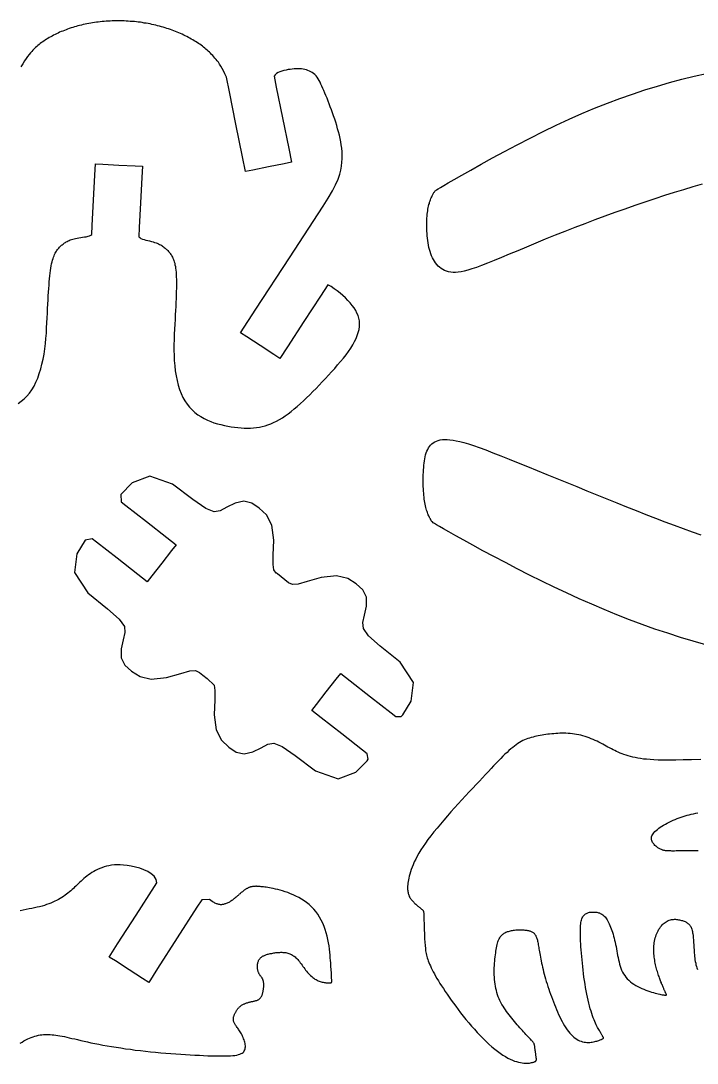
# Model space of a CAD drawing. Header units: millimetres. Extents: x 183 to 709, y 54 to 434.
# Drawn here: x 382.2 to 451.3, y 58.3 to 164.9 of the extents above; entities that cross this region are included whole.
import ezdxf

# ---------------------------------------------------------------- set-up
doc = ezdxf.new("R2010")
doc.units = ezdxf.units.MM

msp = doc.modelspace()

# ---------------------------------------------------------------- linework, layer by layer
for p, q in [((403.47, 157.67), (403.17, 159.15)), ((408.04, 159.25), (408.27, 158.15)), ((408.27, 158.15), (408.9, 155.01)), ((404.14, 154.34), (403.47, 157.67)), ((408.9, 155.01), (409.54, 151.87)), ((404.82, 151.01), (404.14, 154.34)), ((409.54, 151.87), (409.83, 150.45)), ((405.12, 149.5), (404.82, 151.01)), ((409.83, 150.45), (409.09, 150.3)), ((389.72, 149.12), (389.78, 150.29)), ((389.78, 150.29), (390.53, 150.25)), ((390.53, 150.25), (392.18, 150.16)), ((392.18, 150.16), (393.83, 150.08)), ((393.83, 150.08), (394.58, 150.04)), ((394.58, 150.04), (394.52, 148.88)), ((405.86, 149.64), (405.12, 149.5)), ((407.48, 149.97), (405.86, 149.64)), ((409.09, 150.3), (407.48, 149.97)), ((389.59, 146.56), (389.72, 149.12)), ((394.52, 148.88), (394.39, 146.32)), ((389.46, 143.99), (389.59, 146.56)), ((394.39, 146.32), (394.26, 143.77)), ((409.62, 140.68), (413.06, 145.95)), ((389.42, 143.08), (389.46, 143.99)), ((394.26, 143.77), (394.21, 142.84)), ((406.18, 135.41), (409.62, 140.68)), ((413.55, 137.92), (412.79, 136.75)), ((412.79, 136.75), (411.1, 134.16)), ((404.62, 133.01), (406.18, 135.41)), ((411.1, 134.16), (409.41, 131.57)), ((405.25, 132.6), (404.62, 133.01)), ((406.63, 131.7), (405.25, 132.6)), ((408.01, 130.8), (406.63, 131.7)), ((409.41, 131.57), (408.64, 130.39)), ((408.64, 130.39), (408.01, 130.8)), ((393.93, 73.42), (395.81, 76.37)), ((395.81, 76.37), (396.04, 76.73)), ((400.64, 75.01), (400.15, 74.24)), ((401.43, 75.04), (400.64, 75.01)), ((401.7, 74.83), (401.43, 75.04)), ((400.15, 74.24), (398.15, 71.11)), ((392.05, 70.48), (393.93, 73.42)), ((391.19, 69.14), (392.05, 70.48)), ((398.15, 71.11), (396.14, 67.98)), ((391.82, 68.74), (391.19, 69.14)), ((393.21, 67.85), (391.82, 68.74)), ((394.6, 66.96), (393.21, 67.85)), ((396.14, 67.98), (395.23, 66.55)), ((395.23, 66.55), (394.6, 66.96))]:
    msp.add_line(p, q)
for points in [[(403.17, 159.15), (403.01, 159.49), (402.87, 159.8), (402.73, 160.06), (402.59, 160.29), (402.47, 160.5), (402.35, 160.68), (402.23, 160.84), (402.11, 160.98), (402, 161.12), (401.88, 161.25), (401.77, 161.38), (401.66, 161.49), (401.55, 161.61), (401.44, 161.72), (401.32, 161.82), (401.2, 161.93), (401.08, 162.03), (400.96, 162.13), (400.83, 162.23), (400.71, 162.33), (400.58, 162.43), (400.44, 162.52), (400.3, 162.62), (400.17, 162.71), (400.02, 162.8), (399.88, 162.89), (399.73, 162.98), (399.58, 163.06), (399.43, 163.15), (399.28, 163.23), (399.12, 163.31), (398.96, 163.39), (398.8, 163.47), (398.64, 163.55), (398.47, 163.62), (398.31, 163.7), (398.14, 163.77), (397.96, 163.84), (397.79, 163.9), (397.61, 163.97), (397.44, 164.03), (397.26, 164.09), (397.08, 164.15), (396.89, 164.21), (396.71, 164.27), (396.52, 164.32), (396.33, 164.37), (396.14, 164.42), (395.95, 164.47), (395.76, 164.51), (395.56, 164.56), (395.37, 164.6), (395.17, 164.64), (394.97, 164.67), (394.77, 164.7), (394.57, 164.74), (394.37, 164.77), (394.16, 164.79), (393.96, 164.82), (393.76, 164.84), (393.55, 164.86), (393.34, 164.87), (393.14, 164.89), (392.93, 164.9), (392.72, 164.91), (392.51, 164.92), (392.31, 164.92), (392.1, 164.92), (391.89, 164.92), (391.68, 164.92), (391.48, 164.91), (391.27, 164.9), (391.07, 164.89), (390.87, 164.88), (390.66, 164.86), (390.46, 164.85), (390.26, 164.82), (390.07, 164.8), (389.87, 164.78), (389.67, 164.75), (389.48, 164.72), (389.29, 164.69), (389.1, 164.65), (388.91, 164.62), (388.72, 164.58), (388.53, 164.54), (388.35, 164.49), (388.16, 164.45), (387.98, 164.4), (387.8, 164.35), (387.63, 164.3), (387.45, 164.25), (387.28, 164.19), (387.1, 164.13), (386.93, 164.07), (386.77, 164.01), (386.6, 163.95), (386.44, 163.88), (386.27, 163.82), (386.11, 163.75), (385.96, 163.67), (385.8, 163.6), (385.65, 163.53), (385.5, 163.45), (385.35, 163.37), (385.21, 163.29), (385.06, 163.21), (384.92, 163.13), (384.78, 163.04), (384.65, 162.96), (384.52, 162.87), (384.39, 162.78), (384.26, 162.69), (384.13, 162.59), (384.01, 162.49), (383.89, 162.39), (383.77, 162.29), (383.64, 162.18), (383.52, 162.06), (383.39, 161.93), (383.26, 161.8), (383.13, 161.65), (382.99, 161.48), (382.84, 161.29), (382.68, 161.08), (382.52, 160.83), (382.34, 160.54), (382.15, 160.21)], [(413.06, 145.95), (413.59, 146.79), (414.01, 147.52), (414.33, 148.16), (414.58, 148.72), (414.75, 149.22), (414.87, 149.66), (414.94, 150.07), (414.98, 150.45), (415, 150.82), (415, 151.18), (414.99, 151.53), (414.96, 151.88), (414.91, 152.22), (414.86, 152.55), (414.79, 152.89), (414.72, 153.22), (414.63, 153.56), (414.54, 153.89), (414.45, 154.22), (414.35, 154.55), (414.24, 154.87), (414.13, 155.2), (414.02, 155.51), (413.91, 155.82), (413.79, 156.13), (413.68, 156.43), (413.57, 156.72), (413.46, 157), (413.35, 157.27), (413.24, 157.53), (413.13, 157.78), (413.03, 158.01), (412.93, 158.24), (412.83, 158.45), (412.74, 158.64), (412.64, 158.82), (412.54, 158.99), (412.44, 159.15), (412.33, 159.29), (412.21, 159.42), (412.08, 159.53), (411.95, 159.63), (411.81, 159.72), (411.66, 159.79), (411.51, 159.85), (411.35, 159.9), (411.18, 159.95), (411.01, 159.98), (410.84, 160), (410.66, 160.01), (410.48, 160.02), (410.29, 160.01), (410.1, 160), (409.9, 159.98), (409.69, 159.96), (409.48, 159.93), (409.27, 159.89), (409.05, 159.84), (408.84, 159.79), (408.64, 159.72), (408.45, 159.63), (408.29, 159.52), (408.15, 159.4), (408.04, 159.25)], [(451.8, 148.2), (450.86, 147.93), (449.91, 147.65), (448.94, 147.35), (447.95, 147.04), (446.96, 146.71), (445.95, 146.38), (444.93, 146.03), (443.91, 145.67), (442.88, 145.31), (441.85, 144.94), (440.83, 144.55), (439.8, 144.17), (438.78, 143.77), (437.77, 143.38), (436.77, 142.98), (435.77, 142.57), (434.8, 142.17), (433.86, 141.78), (432.95, 141.4), (432.09, 141.04), (431.28, 140.7), (430.53, 140.39), (429.86, 140.12), (429.26, 139.89), (428.73, 139.69), (428.27, 139.54), (427.85, 139.41), (427.49, 139.32), (427.17, 139.25), (426.87, 139.21), (426.6, 139.19), (426.35, 139.19), (426.11, 139.21), (425.89, 139.26), (425.68, 139.31), (425.48, 139.39), (425.3, 139.48), (425.12, 139.59), (424.96, 139.71), (424.82, 139.84), (424.68, 139.99), (424.55, 140.15), (424.44, 140.32), (424.33, 140.5), (424.24, 140.69), (424.15, 140.89), (424.07, 141.09), (424, 141.31), (423.94, 141.53), (423.88, 141.75), (423.83, 141.98), (423.79, 142.22), (423.75, 142.45), (423.72, 142.69), (423.7, 142.93), (423.68, 143.16), (423.67, 143.4), (423.66, 143.63), (423.65, 143.87), (423.65, 144.09), (423.65, 144.31), (423.66, 144.53), (423.67, 144.74), (423.69, 144.94), (423.71, 145.13), (423.73, 145.32), (423.75, 145.49), (423.78, 145.66), (423.81, 145.82), (423.84, 145.97), (423.88, 146.12), (423.92, 146.25), (423.95, 146.38), (423.99, 146.5), (424.03, 146.62), (424.08, 146.73), (424.12, 146.83), (424.16, 146.92), (424.2, 147.01), (424.24, 147.09), (424.28, 147.16), (424.32, 147.23), (424.36, 147.29), (424.39, 147.35), (424.43, 147.4), (424.46, 147.44), (424.49, 147.48), (424.52, 147.52), (424.57, 147.56), (424.66, 147.63), (424.81, 147.73), (425.05, 147.87), (425.39, 148.07), (425.85, 148.34), (426.47, 148.69), (427.25, 149.14), (428.17, 149.66), (429.22, 150.25), (430.37, 150.89), (431.61, 151.56), (432.9, 152.25), (434.22, 152.93), (435.56, 153.6), (436.89, 154.24), (438.21, 154.85), (439.52, 155.43), (440.82, 155.98), (442.12, 156.49), (443.41, 156.98), (444.69, 157.43), (445.96, 157.86), (447.23, 158.25), (448.49, 158.62), (449.75, 158.96), (451, 159.26), (452.25, 159.54)], [(381.89, 125.77), (382.2, 126), (382.49, 126.24), (382.77, 126.52), (383.03, 126.83), (383.28, 127.17), (383.5, 127.54), (383.7, 127.94), (383.88, 128.38), (384.04, 128.83), (384.19, 129.31), (384.31, 129.8), (384.42, 130.31), (384.52, 130.83), (384.6, 131.36), (384.66, 131.9), (384.72, 132.44), (384.76, 132.98), (384.79, 133.51), (384.82, 134.03), (384.85, 134.54), (384.87, 135.03), (384.89, 135.5), (384.92, 135.95), (384.94, 136.38), (384.96, 136.78), (384.99, 137.17), (385.01, 137.54), (385.04, 137.89), (385.06, 138.23), (385.09, 138.54), (385.12, 138.84), (385.15, 139.12), (385.19, 139.38), (385.22, 139.62), (385.26, 139.85), (385.3, 140.06), (385.35, 140.26), (385.39, 140.43), (385.44, 140.6), (385.49, 140.75), (385.55, 140.89), (385.6, 141.02), (385.66, 141.14), (385.72, 141.25), (385.78, 141.35), (385.84, 141.44), (385.91, 141.53), (385.97, 141.61), (386.04, 141.68), (386.1, 141.76), (386.17, 141.83), (386.24, 141.89), (386.32, 141.96), (386.39, 142.02), (386.47, 142.08), (386.54, 142.14), (386.63, 142.2), (386.71, 142.26), (386.8, 142.31), (386.9, 142.36), (387, 142.41), (387.1, 142.46), (387.21, 142.51), (387.33, 142.55), (387.46, 142.59), (387.6, 142.63), (387.75, 142.67), (387.91, 142.7), (388.09, 142.73), (388.27, 142.75), (388.46, 142.78), (388.66, 142.81), (388.84, 142.84), (389.02, 142.88), (389.18, 142.93), (389.31, 143), (389.42, 143.08)], [(394.21, 142.84), (394.3, 142.75), (394.43, 142.67), (394.58, 142.6), (394.75, 142.54), (394.94, 142.49), (395.13, 142.44), (395.32, 142.4), (395.5, 142.35), (395.67, 142.31), (395.82, 142.26), (395.97, 142.21), (396.1, 142.16), (396.23, 142.1), (396.34, 142.05), (396.45, 141.99), (396.55, 141.93), (396.65, 141.87), (396.73, 141.81), (396.82, 141.74), (396.9, 141.68), (396.97, 141.61), (397.04, 141.54), (397.11, 141.48), (397.18, 141.41), (397.25, 141.33), (397.31, 141.26), (397.37, 141.19), (397.43, 141.11), (397.49, 141.02), (397.55, 140.94), (397.6, 140.84), (397.65, 140.74), (397.7, 140.64), (397.75, 140.52), (397.8, 140.4), (397.84, 140.27), (397.88, 140.12), (397.91, 139.97), (397.95, 139.8), (397.97, 139.62), (398, 139.42), (398.02, 139.2), (398.03, 138.97), (398.04, 138.73), (398.05, 138.46), (398.05, 138.18), (398.05, 137.88), (398.05, 137.57), (398.04, 137.24), (398.03, 136.88), (398.02, 136.51), (398, 136.12), (397.99, 135.71), (397.96, 135.29), (397.94, 134.84), (397.92, 134.37), (397.89, 133.88), (397.86, 133.37), (397.84, 132.85), (397.82, 132.31), (397.81, 131.78), (397.81, 131.23), (397.82, 130.69), (397.84, 130.16), (397.89, 129.63), (397.94, 129.11), (398.02, 128.61), (398.12, 128.12), (398.23, 127.65), (398.37, 127.2), (398.53, 126.78), (398.71, 126.39), (398.92, 126.03), (399.15, 125.69), (399.4, 125.39), (399.66, 125.11), (399.95, 124.86), (400.25, 124.63), (400.56, 124.43), (400.88, 124.24), (401.22, 124.08), (401.56, 123.94), (401.9, 123.81), (402.26, 123.7), (402.61, 123.61), (402.96, 123.52), (403.31, 123.45), (403.66, 123.4), (404, 123.35), (404.34, 123.31), (404.67, 123.28), (404.99, 123.26), (405.31, 123.25), (405.63, 123.26), (405.94, 123.28), (406.24, 123.31), (406.54, 123.36), (406.84, 123.42), (407.13, 123.49), (407.42, 123.58), (407.71, 123.69), (408, 123.82), (408.3, 123.96), (408.59, 124.13), (408.89, 124.31), (409.19, 124.51), (409.49, 124.73), (409.8, 124.97), (410.11, 125.22), (410.42, 125.48), (410.74, 125.76), (411.05, 126.05), (411.37, 126.36), (411.69, 126.67), (412.01, 126.99), (412.33, 127.31), (412.65, 127.65), (412.97, 127.99), (413.29, 128.33), (413.6, 128.68), (413.92, 129.02), (414.24, 129.37), (414.54, 129.72), (414.84, 130.07), (415.13, 130.42), (415.4, 130.76), (415.65, 131.1), (415.88, 131.44), (416.09, 131.77), (416.27, 132.1), (416.43, 132.42), (416.55, 132.74), (416.65, 133.05), (416.73, 133.35), (416.77, 133.65), (416.78, 133.94), (416.76, 134.22), (416.71, 134.5), (416.63, 134.77), (416.52, 135.03), (416.39, 135.29), (416.23, 135.55), (416.04, 135.81), (415.83, 136.06), (415.6, 136.32), (415.35, 136.57), (415.08, 136.82), (414.8, 137.06), (414.5, 137.3), (414.19, 137.52), (413.88, 137.73), (413.55, 137.92)], [(452.19, 101.1), (450.89, 101.46), (449.59, 101.85), (448.29, 102.26), (446.99, 102.7), (445.69, 103.17), (444.39, 103.65), (443.1, 104.16), (441.81, 104.69), (440.52, 105.24), (439.23, 105.8), (437.95, 106.39), (436.68, 106.99), (435.41, 107.6), (434.16, 108.22), (432.91, 108.86), (431.69, 109.49), (430.52, 110.11), (429.4, 110.71), (428.37, 111.28), (427.43, 111.79), (426.61, 112.25), (425.92, 112.64), (425.38, 112.95), (424.96, 113.18), (424.66, 113.36), (424.45, 113.49), (424.31, 113.58), (424.23, 113.65), (424.18, 113.69), (424.15, 113.74), (424.12, 113.78), (424.09, 113.84), (424.05, 113.89), (424.02, 113.96), (423.98, 114.03), (423.94, 114.11), (423.9, 114.2), (423.85, 114.29), (423.81, 114.39), (423.77, 114.49), (423.73, 114.61), (423.69, 114.73), (423.64, 114.86), (423.6, 115), (423.57, 115.14), (423.53, 115.3), (423.49, 115.46), (423.46, 115.63), (423.43, 115.81), (423.4, 115.99), (423.38, 116.19), (423.35, 116.39), (423.34, 116.6), (423.32, 116.82), (423.31, 117.04), (423.3, 117.28), (423.29, 117.52), (423.29, 117.76), (423.29, 118), (423.3, 118.25), (423.3, 118.49), (423.31, 118.74), (423.32, 118.98), (423.34, 119.22), (423.36, 119.45), (423.38, 119.68), (423.41, 119.9), (423.45, 120.12), (423.49, 120.33), (423.54, 120.53), (423.6, 120.72), (423.67, 120.9), (423.75, 121.07), (423.83, 121.23), (423.93, 121.38), (424.05, 121.52), (424.17, 121.64), (424.31, 121.75), (424.47, 121.85), (424.64, 121.93), (424.82, 121.99), (425.03, 122.04), (425.25, 122.08), (425.49, 122.09), (425.75, 122.09), (426.03, 122.07), (426.34, 122.03), (426.67, 121.97), (427.04, 121.89), (427.46, 121.77), (427.92, 121.63), (428.44, 121.46), (429.02, 121.26), (429.68, 121.02), (430.41, 120.74), (431.22, 120.43), (432.08, 120.09), (432.99, 119.72), (433.95, 119.33), (434.93, 118.93), (435.94, 118.52), (436.96, 118.11), (437.98, 117.69), (439.01, 117.27), (440.03, 116.85), (441.05, 116.43), (442.06, 116.02), (443.08, 115.61), (444.08, 115.21), (445.07, 114.81), (446.06, 114.43), (447.03, 114.05), (447.99, 113.68), (448.94, 113.33), (449.87, 112.98), (450.78, 112.65), (451.67, 112.34)], [(451.68, 89.36), (450.73, 89.33), (449.88, 89.31), (449.11, 89.3), (448.44, 89.29), (447.85, 89.29), (447.33, 89.3), (446.88, 89.32), (446.48, 89.34), (446.12, 89.37), (445.8, 89.4), (445.51, 89.44), (445.23, 89.49), (444.96, 89.54), (444.71, 89.59), (444.47, 89.65), (444.25, 89.71), (444.03, 89.78), (443.82, 89.85), (443.62, 89.93), (443.43, 90.01), (443.24, 90.09), (443.06, 90.17), (442.88, 90.26), (442.7, 90.35), (442.53, 90.44), (442.35, 90.54), (442.18, 90.63), (442, 90.73), (441.82, 90.83), (441.64, 90.93), (441.45, 91.03), (441.26, 91.13), (441.07, 91.22), (440.87, 91.31), (440.67, 91.4), (440.47, 91.48), (440.26, 91.56), (440.05, 91.64), (439.84, 91.71), (439.62, 91.77), (439.41, 91.83), (439.19, 91.88), (438.97, 91.92), (438.75, 91.96), (438.54, 91.98), (438.32, 92.01), (438.11, 92.02), (437.89, 92.03), (437.68, 92.04), (437.46, 92.04), (437.25, 92.03), (437.04, 92.02), (436.84, 92.01), (436.63, 91.99), (436.43, 91.97), (436.22, 91.95), (436.02, 91.93), (435.83, 91.9), (435.63, 91.87), (435.44, 91.84), (435.25, 91.81), (435.06, 91.77), (434.88, 91.74), (434.7, 91.7), (434.52, 91.65), (434.34, 91.6), (434.16, 91.55), (433.99, 91.49), (433.82, 91.43), (433.65, 91.36), (433.48, 91.28), (433.31, 91.19), (433.14, 91.09), (432.97, 90.98), (432.79, 90.86), (432.62, 90.73), (432.44, 90.59), (432.25, 90.43), (432.06, 90.26), (431.86, 90.08), (431.65, 89.89), (431.44, 89.68), (431.22, 89.45), (430.99, 89.22), (430.75, 88.97), (430.49, 88.7), (430.23, 88.42), (429.95, 88.12), (429.66, 87.81), (429.36, 87.49), (429.04, 87.14), (428.7, 86.79), (428.35, 86.42), (427.99, 86.03), (427.63, 85.64), (427.25, 85.24), (426.88, 84.83), (426.5, 84.41), (426.13, 84), (425.76, 83.58), (425.4, 83.16), (425.05, 82.75), (424.71, 82.34), (424.38, 81.94), (424.07, 81.55), (423.78, 81.17), (423.52, 80.8), (423.27, 80.44), (423.05, 80.1), (422.86, 79.77), (422.68, 79.46), (422.52, 79.16), (422.38, 78.87), (422.26, 78.59), (422.15, 78.33), (422.06, 78.09), (421.98, 77.85), (421.91, 77.63), (421.86, 77.42), (421.81, 77.22), (421.78, 77.04), (421.75, 76.86), (421.73, 76.7), (421.71, 76.55), (421.7, 76.41), (421.7, 76.28), (421.69, 76.16), (421.7, 76.04), (421.71, 75.94), (421.72, 75.84), (421.74, 75.74), (421.76, 75.65), (421.78, 75.57), (421.81, 75.48), (421.84, 75.41), (421.87, 75.33), (421.91, 75.25), (421.96, 75.18), (422.01, 75.11), (422.06, 75.03), (422.12, 74.96), (422.18, 74.89), (422.25, 74.81), (422.32, 74.74), (422.38, 74.68), (422.45, 74.61), (422.53, 74.54), (422.6, 74.48), (422.67, 74.42), (422.74, 74.36), (422.8, 74.3), (422.87, 74.25), (422.93, 74.2), (422.99, 74.16), (423.04, 74.11), (423.09, 74.08), (423.13, 74.04), (423.17, 74.01), (423.21, 73.98), (423.24, 73.94), (423.27, 73.91), (423.29, 73.87), (423.31, 73.83), (423.32, 73.78), (423.33, 73.72), (423.34, 73.66), (423.35, 73.59), (423.35, 73.51), (423.36, 73.42), (423.36, 73.32), (423.36, 73.21), (423.36, 73.09), (423.37, 72.95), (423.37, 72.81), (423.38, 72.66), (423.38, 72.5), (423.38, 72.34), (423.39, 72.17), (423.4, 71.99), (423.4, 71.82), (423.41, 71.64), (423.42, 71.46), (423.43, 71.27), (423.43, 71.1), (423.44, 70.92), (423.45, 70.74), (423.47, 70.57), (423.48, 70.41), (423.49, 70.25), (423.51, 70.09), (423.52, 69.94), (423.54, 69.79), (423.57, 69.64), (423.6, 69.49), (423.63, 69.34), (423.67, 69.2), (423.71, 69.05), (423.76, 68.89), (423.81, 68.74), (423.88, 68.57), (423.95, 68.4), (424.03, 68.23), (424.12, 68.04), (424.21, 67.84), (424.32, 67.64), (424.44, 67.42), (424.56, 67.19), (424.7, 66.96), (424.85, 66.71), (425, 66.45), (425.17, 66.19), (425.35, 65.92), (425.53, 65.63), (425.73, 65.34), (425.94, 65.05), (426.15, 64.74), (426.38, 64.43), (426.62, 64.11), (426.86, 63.78), (427.12, 63.44), (427.39, 63.1), (427.66, 62.76), (427.95, 62.42), (428.23, 62.08), (428.53, 61.75), (428.82, 61.42), (429.12, 61.11), (429.42, 60.8), (429.72, 60.51), (430.01, 60.23), (430.31, 59.97), (430.6, 59.73), (430.88, 59.5), (431.16, 59.3), (431.43, 59.11), (431.69, 58.95), (431.94, 58.81), (432.18, 58.69), (432.41, 58.59), (432.63, 58.5), (432.84, 58.44), (433.05, 58.38), (433.24, 58.34), (433.42, 58.31), (433.58, 58.3), (433.74, 58.29), (433.89, 58.29), (434.03, 58.29), (434.15, 58.3), (434.26, 58.32), (434.37, 58.34), (434.46, 58.35), (434.54, 58.37), (434.61, 58.4), (434.66, 58.42), (434.71, 58.44), (434.76, 58.47), (434.79, 58.5), (434.81, 58.53), (434.83, 58.56), (434.85, 58.59), (434.86, 58.62), (434.86, 58.66), (434.86, 58.7), (434.86, 58.75), (434.85, 58.79), (434.84, 58.85), (434.84, 58.91), (434.83, 58.97), (434.82, 59.04), (434.81, 59.11), (434.8, 59.18), (434.79, 59.26), (434.78, 59.34), (434.77, 59.41), (434.76, 59.49), (434.75, 59.57), (434.74, 59.64), (434.73, 59.72), (434.72, 59.79), (434.71, 59.86), (434.7, 59.92), (434.7, 59.98), (434.69, 60.03), (434.68, 60.08), (434.67, 60.13), (434.66, 60.17), (434.65, 60.21), (434.64, 60.25), (434.62, 60.29), (434.59, 60.33), (434.56, 60.38), (434.53, 60.42), (434.49, 60.47), (434.44, 60.53), (434.39, 60.59), (434.33, 60.65), (434.26, 60.73), (434.18, 60.81), (434.09, 60.9), (434, 61), (433.9, 61.11), (433.79, 61.23), (433.68, 61.35), (433.56, 61.48), (433.43, 61.62), (433.31, 61.76), (433.18, 61.91), (433.04, 62.07), (432.91, 62.22), (432.77, 62.39), (432.63, 62.55), (432.49, 62.72), (432.35, 62.89), (432.22, 63.06), (432.08, 63.23), (431.95, 63.4), (431.82, 63.58), (431.69, 63.75), (431.57, 63.93), (431.45, 64.12), (431.34, 64.3), (431.24, 64.49), (431.14, 64.68), (431.05, 64.88), (430.97, 65.08), (430.9, 65.29), (430.83, 65.5), (430.77, 65.71), (430.72, 65.93), (430.68, 66.15), (430.64, 66.38), (430.61, 66.61), (430.59, 66.85), (430.57, 67.08), (430.56, 67.32), (430.56, 67.56), (430.56, 67.8), (430.56, 68.03), (430.57, 68.27), (430.59, 68.5), (430.6, 68.72), (430.62, 68.94), (430.65, 69.15), (430.67, 69.36), (430.7, 69.56), (430.73, 69.75), (430.76, 69.93), (430.79, 70.1), (430.82, 70.26), (430.86, 70.41), (430.89, 70.55), (430.93, 70.69), (430.97, 70.81), (431.02, 70.92), (431.06, 71.02), (431.11, 71.12), (431.17, 71.2), (431.22, 71.28), (431.28, 71.35), (431.35, 71.42), (431.42, 71.47), (431.49, 71.53), (431.57, 71.58), (431.65, 71.63), (431.74, 71.67), (431.83, 71.71), (431.92, 71.74), (432.02, 71.77), (432.12, 71.8), (432.22, 71.83), (432.32, 71.85), (432.43, 71.87), (432.53, 71.88), (432.64, 71.9), (432.75, 71.91), (432.86, 71.91), (432.96, 71.92), (433.07, 71.92), (433.18, 71.93), (433.28, 71.92), (433.39, 71.92), (433.49, 71.92), (433.59, 71.91), (433.69, 71.9), (433.78, 71.89), (433.87, 71.88), (433.96, 71.86), (434.04, 71.85), (434.12, 71.83), (434.2, 71.81), (434.27, 71.78), (434.34, 71.76), (434.4, 71.73), (434.46, 71.69), (434.52, 71.66), (434.57, 71.62), (434.62, 71.57), (434.67, 71.52), (434.71, 71.47), (434.75, 71.41), (434.79, 71.35), (434.82, 71.28), (434.85, 71.21), (434.89, 71.13), (434.91, 71.05), (434.94, 70.96), (434.97, 70.86), (434.99, 70.76), (435.02, 70.65), (435.04, 70.53), (435.06, 70.4), (435.08, 70.27), (435.11, 70.13), (435.13, 69.99), (435.15, 69.83), (435.18, 69.67), (435.21, 69.5), (435.24, 69.32), (435.27, 69.14), (435.31, 68.94), (435.35, 68.74), (435.39, 68.53), (435.44, 68.31), (435.49, 68.09), (435.54, 67.86), (435.6, 67.63), (435.66, 67.39), (435.73, 67.15), (435.8, 66.9), (435.88, 66.65), (435.96, 66.39), (436.04, 66.13), (436.12, 65.87), (436.21, 65.61), (436.3, 65.35), (436.4, 65.09), (436.5, 64.82), (436.6, 64.56), (436.7, 64.3), (436.81, 64.04), (436.92, 63.78), (437.03, 63.53), (437.14, 63.28), (437.25, 63.03), (437.37, 62.79), (437.49, 62.56), (437.61, 62.33), (437.74, 62.11), (437.87, 61.91), (438, 61.71), (438.13, 61.53), (438.27, 61.36), (438.41, 61.21), (438.55, 61.07), (438.69, 60.94), (438.84, 60.83), (438.99, 60.73), (439.13, 60.64), (439.28, 60.57), (439.44, 60.52), (439.59, 60.47), (439.74, 60.44), (439.88, 60.42), (440.03, 60.41), (440.17, 60.41), (440.32, 60.41), (440.45, 60.42), (440.58, 60.44), (440.71, 60.46), (440.83, 60.49), (440.95, 60.52), (441.05, 60.55), (441.15, 60.58), (441.25, 60.61), (441.33, 60.64), (441.4, 60.67), (441.47, 60.7), (441.52, 60.72), (441.57, 60.75), (441.61, 60.77), (441.65, 60.79), (441.68, 60.8), (441.7, 60.82), (441.71, 60.83), (441.72, 60.84), (441.73, 60.84), (441.73, 60.85), (441.73, 60.86), (441.73, 60.87), (441.72, 60.88), (441.71, 60.9), (441.71, 60.91), (441.7, 60.93), (441.68, 60.95), (441.67, 60.98), (441.65, 61.01), (441.63, 61.05), (441.61, 61.09), (441.58, 61.13), (441.56, 61.18), (441.52, 61.24), (441.49, 61.3), (441.45, 61.37), (441.41, 61.45), (441.36, 61.53), (441.31, 61.62), (441.25, 61.72), (441.19, 61.83), (441.12, 61.95), (441.06, 62.08), (440.99, 62.22), (440.91, 62.37), (440.84, 62.54), (440.76, 62.72), (440.68, 62.92), (440.6, 63.13), (440.53, 63.36), (440.45, 63.61), (440.37, 63.86), (440.29, 64.14), (440.22, 64.42), (440.15, 64.72), (440.08, 65.03), (440.01, 65.36), (439.95, 65.69), (439.89, 66.03), (439.84, 66.38), (439.78, 66.74), (439.73, 67.09), (439.69, 67.45), (439.64, 67.81), (439.6, 68.17), (439.57, 68.52), (439.53, 68.87), (439.5, 69.21), (439.47, 69.55), (439.45, 69.87), (439.42, 70.19), (439.4, 70.49), (439.39, 70.77), (439.37, 71.04), (439.37, 71.3), (439.36, 71.55), (439.36, 71.77), (439.36, 71.99), (439.37, 72.18), (439.38, 72.36), (439.4, 72.53), (439.42, 72.68), (439.45, 72.81), (439.48, 72.93), (439.51, 73.05), (439.55, 73.15), (439.6, 73.24), (439.65, 73.32), (439.71, 73.39), (439.77, 73.46), (439.83, 73.51), (439.9, 73.56), (439.97, 73.61), (440.04, 73.64), (440.12, 73.67), (440.2, 73.7), (440.28, 73.72), (440.36, 73.73), (440.44, 73.74), (440.53, 73.75), (440.61, 73.75), (440.7, 73.75), (440.79, 73.75), (440.88, 73.74), (440.96, 73.73), (441.05, 73.72), (441.14, 73.7), (441.22, 73.68), (441.31, 73.65), (441.39, 73.61), (441.48, 73.57), (441.56, 73.52), (441.64, 73.47), (441.72, 73.4), (441.8, 73.33), (441.88, 73.25), (441.95, 73.16), (442.03, 73.05), (442.1, 72.94), (442.17, 72.81), (442.24, 72.68), (442.31, 72.53), (442.38, 72.38), (442.45, 72.21), (442.51, 72.04), (442.58, 71.86), (442.64, 71.67), (442.7, 71.48), (442.76, 71.28), (442.81, 71.07), (442.86, 70.86), (442.91, 70.65), (442.96, 70.43), (443.01, 70.21), (443.05, 69.99), (443.09, 69.76), (443.13, 69.53), (443.17, 69.31), (443.21, 69.08), (443.26, 68.86), (443.31, 68.64), (443.36, 68.42), (443.43, 68.21), (443.5, 68), (443.58, 67.8), (443.68, 67.61), (443.78, 67.42), (443.9, 67.24), (444.02, 67.07), (444.16, 66.91), (444.31, 66.76), (444.48, 66.61), (444.65, 66.48), (444.83, 66.35), (445.03, 66.23), (445.22, 66.12), (445.43, 66.02), (445.63, 65.92), (445.84, 65.84), (446.05, 65.76), (446.25, 65.68), (446.45, 65.62), (446.64, 65.56), (446.83, 65.5), (447.01, 65.45), (447.17, 65.41), (447.33, 65.37), (447.47, 65.34), (447.6, 65.31), (447.71, 65.29), (447.81, 65.27), (447.9, 65.26), (447.97, 65.25), (448.03, 65.24), (448.08, 65.24), (448.12, 65.24), (448.14, 65.25), (448.16, 65.26), (448.16, 65.27), (448.16, 65.29), (448.16, 65.31), (448.15, 65.33), (448.13, 65.36), (448.12, 65.39), (448.1, 65.43), (448.08, 65.47), (448.06, 65.51), (448.04, 65.56), (448.02, 65.61), (447.99, 65.67), (447.97, 65.72), (447.94, 65.78), (447.91, 65.85), (447.88, 65.92), (447.85, 65.99), (447.82, 66.07), (447.78, 66.15), (447.75, 66.23), (447.71, 66.32), (447.67, 66.41), (447.64, 66.5), (447.6, 66.6), (447.56, 66.7), (447.52, 66.81), (447.48, 66.92), (447.44, 67.03), (447.4, 67.15), (447.35, 67.27), (447.31, 67.39), (447.27, 67.52), (447.23, 67.65), (447.19, 67.79), (447.15, 67.92), (447.11, 68.07), (447.08, 68.21), (447.04, 68.36), (447.01, 68.51), (446.98, 68.66), (446.96, 68.82), (446.93, 68.98), (446.91, 69.14), (446.89, 69.3), (446.88, 69.46), (446.87, 69.62), (446.87, 69.79), (446.87, 69.95), (446.87, 70.12), (446.88, 70.28), (446.9, 70.45), (446.92, 70.61), (446.95, 70.77), (446.98, 70.94), (447.02, 71.1), (447.07, 71.25), (447.12, 71.41), (447.18, 71.56), (447.25, 71.7), (447.32, 71.84), (447.39, 71.98), (447.47, 72.1), (447.56, 72.22), (447.65, 72.33), (447.74, 72.44), (447.84, 72.53), (447.94, 72.62), (448.04, 72.69), (448.14, 72.76), (448.24, 72.82), (448.35, 72.87), (448.45, 72.91), (448.56, 72.94), (448.67, 72.97), (448.77, 72.98), (448.88, 72.99), (448.99, 73), (449.09, 73), (449.19, 72.99), (449.3, 72.98), (449.4, 72.96), (449.5, 72.94), (449.6, 72.92), (449.69, 72.89), (449.79, 72.87), (449.88, 72.84), (449.97, 72.8), (450.06, 72.77), (450.14, 72.73), (450.22, 72.69), (450.29, 72.64), (450.36, 72.59), (450.43, 72.53), (450.49, 72.47), (450.55, 72.41), (450.6, 72.33), (450.65, 72.26), (450.69, 72.17), (450.73, 72.08), (450.77, 71.98), (450.8, 71.87), (450.82, 71.76), (450.84, 71.63), (450.86, 71.5), (450.88, 71.36), (450.9, 71.22), (450.91, 71.07), (450.92, 70.92), (450.93, 70.76), (450.94, 70.6), (450.95, 70.43), (450.96, 70.26), (450.97, 70.09), (450.98, 69.91), (450.99, 69.74), (451, 69.56), (451.02, 69.38), (451.04, 69.2), (451.06, 69.02), (451.08, 68.85), (451.11, 68.68), (451.15, 68.51), (451.18, 68.34), (451.23, 68.18), (451.28, 68.03), (451.33, 67.88)], [(451.42, 80.02), (451.17, 80.02), (450.92, 80.02), (450.69, 80.01), (450.46, 80.01), (450.25, 80.01), (450.04, 80.01), (449.84, 80), (449.65, 80), (449.47, 80), (449.3, 80), (449.15, 80), (449, 79.99), (448.85, 79.99), (448.72, 79.99), (448.6, 80), (448.49, 80), (448.39, 80), (448.29, 80), (448.21, 80.01), (448.12, 80.01), (448.05, 80.02), (447.98, 80.03), (447.91, 80.05), (447.84, 80.06), (447.77, 80.08), (447.71, 80.11), (447.64, 80.14), (447.57, 80.17), (447.5, 80.2), (447.43, 80.24), (447.36, 80.28), (447.29, 80.33), (447.21, 80.38), (447.14, 80.44), (447.06, 80.5), (446.99, 80.57), (446.92, 80.64), (446.86, 80.71), (446.8, 80.79), (446.74, 80.87), (446.7, 80.96), (446.66, 81.05), (446.64, 81.14), (446.63, 81.23), (446.63, 81.33), (446.65, 81.43), (446.68, 81.53), (446.73, 81.64), (446.8, 81.75), (446.88, 81.86), (446.98, 81.97), (447.1, 82.08), (447.23, 82.19), (447.38, 82.31), (447.53, 82.42), (447.7, 82.53), (447.87, 82.63), (448.06, 82.74), (448.25, 82.84), (448.44, 82.94), (448.64, 83.04), (448.84, 83.13), (449.05, 83.22), (449.25, 83.3), (449.45, 83.38), (449.65, 83.45), (449.86, 83.52), (450.06, 83.58), (450.27, 83.64), (450.48, 83.7), (450.7, 83.75), (450.92, 83.8), (451.15, 83.85), (451.38, 83.89)], [(396.04, 76.73), (395.97, 77.09), (395.78, 77.4), (395.49, 77.67), (395.14, 77.9), (394.74, 78.08), (394.31, 78.23), (393.86, 78.35), (393.43, 78.45), (393.03, 78.51), (392.66, 78.55), (392.32, 78.58), (392, 78.58), (391.71, 78.56), (391.43, 78.53), (391.16, 78.49), (390.91, 78.43), (390.67, 78.36), (390.44, 78.28), (390.22, 78.2), (390, 78.1), (389.8, 78), (389.6, 77.9), (389.42, 77.78), (389.24, 77.67), (389.07, 77.55), (388.91, 77.43), (388.75, 77.3), (388.6, 77.18), (388.46, 77.05), (388.32, 76.92), (388.18, 76.79), (388.05, 76.67), (387.91, 76.54), (387.78, 76.41), (387.65, 76.29), (387.52, 76.16), (387.39, 76.04), (387.25, 75.92), (387.11, 75.8), (386.97, 75.69), (386.82, 75.57), (386.67, 75.46), (386.51, 75.35), (386.35, 75.25), (386.18, 75.14), (386, 75.04), (385.81, 74.94), (385.62, 74.85), (385.43, 74.76), (385.22, 74.67), (385.01, 74.59), (384.79, 74.51), (384.56, 74.43), (384.32, 74.36), (384.07, 74.29), (383.82, 74.23), (383.55, 74.17), (383.28, 74.12), (382.99, 74.06), (382.7, 74), (382.39, 73.94), (382.07, 73.86)], [(382.08, 60.32), (382.28, 60.44), (382.47, 60.56), (382.66, 60.66), (382.85, 60.76), (383.03, 60.84), (383.22, 60.92), (383.4, 60.99), (383.58, 61.04), (383.76, 61.09), (383.94, 61.14), (384.11, 61.17), (384.28, 61.19), (384.46, 61.21), (384.63, 61.23), (384.8, 61.23), (384.98, 61.23), (385.16, 61.22), (385.35, 61.2), (385.54, 61.18), (385.73, 61.16), (385.93, 61.12), (386.15, 61.09), (386.37, 61.04), (386.6, 61), (386.85, 60.94), (387.1, 60.89), (387.37, 60.82), (387.66, 60.76), (387.96, 60.69), (388.28, 60.61), (388.61, 60.54), (388.96, 60.46), (389.32, 60.38), (389.71, 60.3), (390.11, 60.22), (390.53, 60.14), (390.96, 60.06), (391.41, 59.99), (391.88, 59.91), (392.36, 59.84), (392.85, 59.76), (393.35, 59.7), (393.85, 59.63), (394.37, 59.57), (394.89, 59.51), (395.41, 59.45), (395.93, 59.4), (396.45, 59.35), (396.97, 59.31), (397.49, 59.27), (398, 59.23), (398.5, 59.19), (399, 59.16), (399.48, 59.13), (399.95, 59.11), (400.41, 59.09), (400.84, 59.07), (401.26, 59.05), (401.66, 59.04), (402.04, 59.03), (402.4, 59.02), (402.73, 59.02), (403.04, 59.02), (403.33, 59.03), (403.59, 59.04), (403.83, 59.06), (404.04, 59.08), (404.24, 59.12), (404.4, 59.16), (404.55, 59.2), (404.68, 59.26), (404.78, 59.32), (404.87, 59.39), (404.94, 59.46), (405, 59.55), (405.05, 59.64), (405.08, 59.74), (405.1, 59.84), (405.11, 59.95), (405.11, 60.06), (405.1, 60.18), (405.08, 60.3), (405.05, 60.42), (405.02, 60.55), (404.98, 60.67), (404.93, 60.79), (404.88, 60.92), (404.82, 61.04), (404.77, 61.16), (404.71, 61.27), (404.64, 61.38), (404.58, 61.49), (404.51, 61.59), (404.45, 61.69), (404.39, 61.78), (404.33, 61.87), (404.27, 61.95), (404.21, 62.03), (404.16, 62.11), (404.11, 62.18), (404.07, 62.24), (404.03, 62.3), (404, 62.36), (403.97, 62.42), (403.94, 62.48), (403.92, 62.53), (403.91, 62.59), (403.89, 62.64), (403.89, 62.7), (403.88, 62.75), (403.88, 62.81), (403.88, 62.86), (403.89, 62.92), (403.9, 62.97), (403.91, 63.03), (403.93, 63.08), (403.95, 63.14), (403.97, 63.19), (403.99, 63.25), (404.01, 63.3), (404.04, 63.35), (404.06, 63.41), (404.09, 63.46), (404.12, 63.51), (404.15, 63.57), (404.18, 63.62), (404.21, 63.67), (404.24, 63.72), (404.27, 63.77), (404.31, 63.82), (404.35, 63.87), (404.38, 63.92), (404.43, 63.96), (404.47, 64.01), (404.51, 64.05), (404.56, 64.09), (404.61, 64.13), (404.67, 64.17), (404.72, 64.21), (404.78, 64.25), (404.84, 64.28), (404.9, 64.31), (404.97, 64.34), (405.04, 64.37), (405.1, 64.4), (405.17, 64.42), (405.24, 64.45), (405.32, 64.47), (405.39, 64.49), (405.46, 64.51), (405.53, 64.53), (405.6, 64.55), (405.67, 64.57), (405.74, 64.58), (405.81, 64.6), (405.88, 64.61), (405.94, 64.63), (406, 64.64), (406.07, 64.65), (406.12, 64.67), (406.18, 64.68), (406.24, 64.7), (406.29, 64.71), (406.34, 64.73), (406.39, 64.75), (406.43, 64.78), (406.48, 64.8), (406.52, 64.83), (406.56, 64.86), (406.6, 64.9), (406.63, 64.94), (406.66, 64.98), (406.7, 65.02), (406.73, 65.07), (406.75, 65.12), (406.78, 65.18), (406.81, 65.23), (406.83, 65.29), (406.85, 65.36), (406.87, 65.42), (406.89, 65.48), (406.9, 65.55), (406.92, 65.62), (406.93, 65.69), (406.94, 65.76), (406.95, 65.83), (406.96, 65.91), (406.97, 65.98), (406.98, 66.05), (406.98, 66.12), (406.98, 66.2), (406.99, 66.27), (406.98, 66.34), (406.98, 66.41), (406.98, 66.47), (406.97, 66.54), (406.96, 66.6), (406.95, 66.66), (406.93, 66.71), (406.92, 66.77), (406.9, 66.82), (406.88, 66.87), (406.86, 66.92), (406.83, 66.96), (406.81, 67), (406.78, 67.04), (406.75, 67.09), (406.72, 67.13), (406.69, 67.17), (406.66, 67.2), (406.63, 67.24), (406.6, 67.29), (406.57, 67.33), (406.55, 67.37), (406.52, 67.42), (406.49, 67.47), (406.47, 67.52), (406.44, 67.57), (406.42, 67.63), (406.4, 67.69), (406.38, 67.75), (406.37, 67.82), (406.36, 67.89), (406.35, 67.96), (406.34, 68.04), (406.34, 68.11), (406.34, 68.19), (406.34, 68.27), (406.35, 68.35), (406.36, 68.42), (406.38, 68.5), (406.39, 68.57), (406.41, 68.64), (406.44, 68.71), (406.46, 68.78), (406.49, 68.84), (406.53, 68.9), (406.57, 68.95), (406.61, 69.01), (406.65, 69.05), (406.7, 69.1), (406.75, 69.14), (406.8, 69.18), (406.86, 69.22), (406.92, 69.25), (406.98, 69.28), (407.05, 69.31), (407.12, 69.34), (407.2, 69.37), (407.28, 69.4), (407.36, 69.42), (407.45, 69.44), (407.53, 69.46), (407.63, 69.49), (407.72, 69.51), (407.82, 69.52), (407.92, 69.54), (408.02, 69.56), (408.12, 69.57), (408.22, 69.59), (408.33, 69.6), (408.43, 69.61), (408.53, 69.62), (408.64, 69.62), (408.74, 69.63), (408.85, 69.63), (408.95, 69.62), (409.05, 69.62), (409.15, 69.61), (409.25, 69.59), (409.35, 69.57), (409.45, 69.55), (409.54, 69.52), (409.64, 69.48), (409.73, 69.44), (409.82, 69.39), (409.92, 69.34), (410.01, 69.28), (410.1, 69.22), (410.19, 69.15), (410.28, 69.07), (410.37, 68.98), (410.46, 68.89), (410.55, 68.78), (410.63, 68.67), (410.72, 68.56), (410.81, 68.44), (410.9, 68.32), (410.99, 68.19), (411.08, 68.07), (411.18, 67.94), (411.27, 67.81), (411.37, 67.69), (411.47, 67.57), (411.57, 67.45), (411.68, 67.34), (411.78, 67.24), (411.89, 67.14), (412, 67.05), (412.1, 66.97), (412.21, 66.89), (412.33, 66.83), (412.44, 66.77), (412.55, 66.72), (412.65, 66.68), (412.76, 66.64), (412.87, 66.61), (412.97, 66.58), (413.07, 66.56), (413.16, 66.54), (413.25, 66.53), (413.34, 66.52), (413.42, 66.51), (413.5, 66.51), (413.56, 66.5), (413.63, 66.5), (413.68, 66.5), (413.73, 66.5), (413.78, 66.51), (413.81, 66.51), (413.84, 66.52), (413.87, 66.52), (413.89, 66.53), (413.91, 66.54), (413.92, 66.55), (413.93, 66.56), (413.94, 66.58), (413.94, 66.6), (413.94, 66.63), (413.94, 66.66), (413.94, 66.69), (413.94, 66.74), (413.94, 66.79), (413.94, 66.85), (413.93, 66.92), (413.93, 67.01), (413.92, 67.1), (413.92, 67.2), (413.91, 67.32), (413.9, 67.45), (413.9, 67.59), (413.89, 67.75), (413.87, 67.93), (413.86, 68.12), (413.85, 68.33), (413.83, 68.56), (413.81, 68.8), (413.79, 69.07), (413.77, 69.35), (413.74, 69.65), (413.71, 69.96), (413.67, 70.28), (413.61, 70.61), (413.55, 70.94), (413.47, 71.28), (413.38, 71.62), (413.28, 71.95), (413.16, 72.28), (413.02, 72.61), (412.87, 72.92), (412.7, 73.23), (412.52, 73.52), (412.32, 73.79), (412.1, 74.05), (411.87, 74.29), (411.62, 74.51), (411.37, 74.71), (411.11, 74.9), (410.83, 75.07), (410.56, 75.23), (410.28, 75.37), (410, 75.5), (409.72, 75.62), (409.45, 75.73), (409.18, 75.82), (408.91, 75.91), (408.66, 75.98), (408.41, 76.05), (408.18, 76.1), (407.96, 76.15), (407.76, 76.19), (407.57, 76.23), (407.4, 76.26), (407.23, 76.28), (407.09, 76.3), (406.95, 76.32), (406.83, 76.33), (406.73, 76.34), (406.63, 76.35), (406.55, 76.36), (406.47, 76.37), (406.4, 76.37), (406.34, 76.37), (406.28, 76.37), (406.23, 76.38), (406.18, 76.38), (406.12, 76.37), (406.07, 76.37), (406.02, 76.37), (405.97, 76.37), (405.93, 76.36), (405.88, 76.36), (405.83, 76.35), (405.78, 76.34), (405.74, 76.33), (405.69, 76.32), (405.64, 76.31), (405.6, 76.29), (405.55, 76.28), (405.5, 76.26), (405.46, 76.24), (405.41, 76.22), (405.36, 76.2), (405.31, 76.17), (405.26, 76.14), (405.2, 76.11), (405.15, 76.08), (405.1, 76.05), (405.04, 76.01), (404.99, 75.97), (404.93, 75.93), (404.87, 75.88), (404.81, 75.83), (404.75, 75.78), (404.69, 75.73), (404.62, 75.68), (404.56, 75.62), (404.49, 75.56), (404.43, 75.5), (404.36, 75.45), (404.29, 75.39), (404.22, 75.32), (404.15, 75.26), (404.08, 75.2), (404.01, 75.14), (403.93, 75.09), (403.86, 75.03), (403.78, 74.97), (403.71, 74.92), (403.63, 74.87), (403.55, 74.82), (403.48, 74.77), (403.4, 74.73), (403.32, 74.69), (403.24, 74.65), (403.16, 74.62), (403.08, 74.59), (403, 74.57), (402.93, 74.55), (402.86, 74.53), (402.79, 74.52), (402.73, 74.51), (402.67, 74.5), (402.62, 74.5), (402.56, 74.5), (402.51, 74.51), (402.45, 74.51), (402.4, 74.52), (402.34, 74.54), (402.28, 74.55), (402.22, 74.57), (402.16, 74.6), (402.08, 74.63), (402, 74.66), (401.91, 74.71), (401.81, 74.76), (401.7, 74.83)]]:
    msp.add_lwpolyline(points)
at = {"flags": 128}
msp.add_lwpolyline([(402.67, 91.33), (403.41, 90.63), (404.17, 90.11), (404.98, 89.92), (405.86, 90.14), (406.71, 90.55), (407.42, 90.92), (408.03, 91.02), (408.87, 90.67), (410.19, 89.76), (412.27, 88.2), (414.6, 87.37), (416.4, 88.06), (417.57, 89.23), (417.67, 89.37), (417.57, 89.94), (417.09, 90.32), (414.98, 91.97), (412.87, 93.62), (411.91, 94.38), (412.37, 94.97), (413.38, 96.27), (414.4, 97.57), (414.86, 98.16), (415.82, 97.41), (417.91, 95.77), (420.01, 94.13), (420.48, 93.76), (421.05, 93.75), (421.2, 93.91), (422.05, 95.32), (422.29, 97.24), (420.92, 99.3), (418.9, 100.94), (417.71, 102.01), (417.17, 102.74), (417.11, 103.36), (417.3, 104.13), (417.5, 105.05), (417.5, 105.96), (417.12, 106.7), (416.43, 107.32), (415.57, 107.87), (414.42, 108.15), (412.87, 107.96), (411.41, 107.55), (410.49, 107.29), (409.92, 107.24), (409.52, 107.43), (408.39, 108.34), (408.31, 108.4), (408.28, 108.42), (408.27, 108.43), (408.02, 108.74), (407.94, 109.3), (407.96, 110.26), (408.01, 111.78), (407.82, 113.33), (407.27, 114.37), (406.53, 115.08), (405.76, 115.59), (404.96, 115.79), (404.07, 115.57), (403.22, 115.16), (402.52, 114.78), (401.91, 114.69), (401.07, 115.04), (399.75, 115.94), (397.66, 117.51), (395.34, 118.33), (393.53, 117.65), (392.37, 116.48), (392.41, 115.72), (392.89, 115.34), (394.99, 113.71), (397.08, 112.07), (398.03, 111.32), (397.57, 110.73), (396.55, 109.43), (395.54, 108.13), (395.08, 107.54), (394.12, 108.29), (392, 109.94), (389.89, 111.6), (389.46, 111.93), (388.72, 111.8), (387.86, 110.39), (387.63, 108.47), (388.99, 106.41), (391.01, 104.77), (392.21, 103.7), (392.75, 102.97), (392.8, 102.35), (392.61, 101.58), (392.42, 100.66), (392.42, 99.75), (392.8, 99.01), (393.48, 98.39), (394.34, 97.84), (395.49, 97.56), (397.05, 97.75), (398.51, 98.16), (399.43, 98.42), (400, 98.47), (400.43, 98.24), (400.76, 97.97), (401.2, 97.63), (401.91, 96.96), (402, 96.4), (401.98, 95.45), (401.92, 93.93), (402.12, 92.38), (402.67, 91.33)], dxfattribs=at)

doc.saveas('drawing.dxf')
